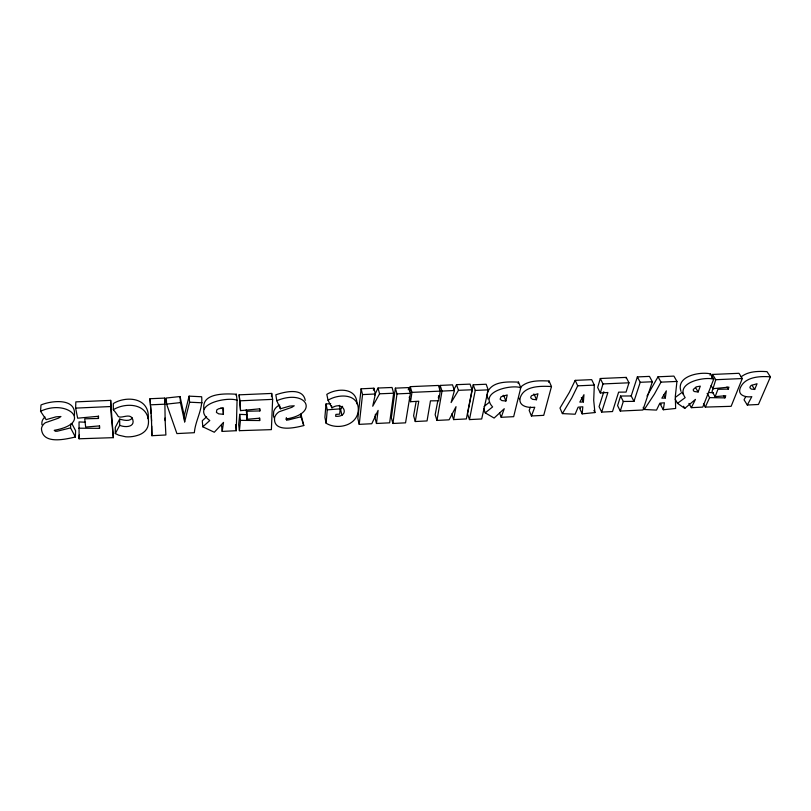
<?xml version="1.0" encoding="UTF-8"?>
<svg xmlns="http://www.w3.org/2000/svg" width="811" height="811" viewBox="0 0 811 811"><rect width="100%" height="100%" fill="white"/><g stroke="black" fill="none" stroke-linecap="round" stroke-linejoin="round"><path stroke-width="1.22" d="M78.849 428.198L99.55 428.34L99.378 425.917L85.662 427.062L84.719 418.8L98.476 418.476L98.141 416.296L77.653 418.192L75.616 408.105L75.839 401.871L110.671 400.37L113.327 437.656L79.103 438.781L79.042 421.943L85.388 422.217M113.327 437.656L110.945 412.059L110.671 400.37M164.755 402.874L164.795 398.089L149.984 398.728L151.586 421.051M164.795 398.089L165.15 420.605M99.55 428.34L99.581 425.846M98.476 418.476L98.516 415.992M151.718 426.069L151.9 435.7L165.89 434.99L165.018 418.081M151.9 435.7L151.404 416.155M79.103 438.781L79.214 435.031M74.409 415.08C76.346 397.846 51.61 400.431 40.986 404.983L40.55 411.268L46.136 419.652L56.02 416.834L60.937 416.519L58.625 418.101L45.284 422.754A14.314 9.965 1.7 0 0 41.452 428.816C42.628 444.783 65.062 439.349 75.372 437.007L75.595 430.742L71.885 423.646M75.372 437.007L70.567 427.884L70.719 424.123M246.311 409.667L246.929 419.277L259.814 418.182L259.682 420.544L240.451 420.362L239.711 414.36L247.335 414.695M246.929 419.277L247.041 411.238L259.875 410.944L259.824 408.815L240.553 410.63L239.123 394.835L271.695 393.436L272.628 399.367L271.381 429.637L239.407 430.671L238.677 424.66L239.711 414.36M330.685 403.635L326.012 403.99L324.897 417.33L326.103 423.21C336.028 429.424 353.089 426.647 357.387 414.776A30.463 22.191 -11.7 0 0 358.158 406.97C356.11 393.061 337.244 394.308 328.05 400.249L331.952 407.832C344.29 399.914 350.301 417.371 335.653 416.296L335.876 414.391L339.677 414.127L340.174 408.856L339.393 405.348M326.012 403.99L327.238 409.849L326.103 423.21M409.991 391.003L410.244 386.654L438.416 385.448L440.261 391.125L438.609 400.766L430.469 400.847L427.052 420.929L415.283 421.527L413.61 415.779L416.134 401.567M410.244 386.654L411.947 392.372L410.548 401.729L418.77 401.222L415.283 421.527M223.41 414.299L223.43 407.913L218.635 408.774L216.811 409.869L216.395 412.404L218.757 413.863L223.41 414.299L222.761 408.288L220.308 408.176M271.462 396.65L271.695 393.436M583.393 401.952L583.95 394.683L579.835 402.114L583.393 401.952L581.365 397.562M582.166 413.874L582.805 406.787L578.111 407.183L575.131 414.228L562.388 413.61L559.975 408.095L569.312 392.433L575.181 380.359L591.685 379.649L594.311 385.103L593.703 400.35L594.939 412.556L582.166 413.874L579.672 408.379L580.504 408.207M378.027 388.033L379.558 393.801L372.736 406.23L375.381 393.994L373.881 388.216L361.108 388.804L357.844 418.537L359.232 424.356L371.783 423.727L378.098 410.386L376.466 423.484L389.645 422.825L393.649 393.223L392.048 387.476L378.027 388.033L374.601 395.241M361.108 388.804L362.537 394.602L359.232 424.356M240.451 420.362L239.407 430.671M236.204 395.626L236.336 394.247C225.965 393.558 201.25 392.605 203.916 409.058M236.336 394.247L237.076 400.228L236.254 430.702L222.184 431.411L221.555 425.38M395.373 388.145L391.358 417.695L392.909 423.474L405.551 422.835L410.417 393.294L408.724 387.577L395.373 388.145L396.995 393.893L392.909 423.474M375.432 414.117L374.996 417.685L376.466 423.484M438.345 397.988L438.67 395.697M439.501 389.99L440.16 385.418L452.508 384.84L454.434 390.496L451.109 402.56L458.468 390.324L456.522 384.667L470.066 384.13L472.073 389.767L466.355 418.942L453.623 419.591L451.747 413.904M665.294 398.008L666.328 390.861L661.867 398.181L665.294 398.008L663.54 394.795M222.184 431.411L223.512 422.389L214.297 432.243L202.811 426.799L202.284 420.737L206.612 416.844M440.16 385.418L442.015 391.095L436.957 420.433L449.091 419.814L456.025 406.666L453.623 419.591M647.006 396.021L658.025 376.791L673.921 376.101L676.942 381.434L675.31 396.457L675.654 408.47L663.297 409.758L660.418 404.385L661.239 404.213M663.297 409.758L664.402 402.783L659.86 403.158L656.515 410.102L644.319 409.484L643.204 407.325M473.229 384.799L467.521 413.924L469.468 419.591L481.693 418.973L488.222 389.848L486.134 384.242L473.229 384.799L475.256 390.426L469.468 419.591M437.899 400.401L435.162 414.725L436.957 420.433M408.278 389.868L408.724 387.577M600.312 378.504L597.677 387.516L600.312 392.96L607.885 392.494L601.671 412.1L612.508 411.552L618.621 392.159L626.051 392.088L628.991 382.792L626.204 377.389L600.312 378.504L602.978 383.938L600.312 392.96M189.105 396.143L184.249 415.81L184.675 421.892L189.571 402.195L189.105 396.143L201.655 396.761C203.095 409.089 195.36 420.412 194.346 432.699L176.91 433.581L166.6 404.111L166.275 398.019L180.052 396.528L184.249 415.81M373.374 390.182L373.881 388.216M711.693 377.733L712.565 374.439L738.983 373.303L742.298 378.534L731.137 406.311L705.296 407.092L703.451 403.908M712.565 374.439L715.758 379.71L712.981 388.702L728.927 387.131L728.258 389.087L717.938 389.29L715.14 396.66L725.774 395.727L724.882 397.887L709.615 397.623L707.121 393.386M620.577 396.032L617.587 405.612L620.273 411.045L642.93 410.011L652.358 381.758L649.459 376.395L637.365 376.912L631.201 395.961L633.969 401.374L623.304 401.455L620.577 396.032L631.201 395.961M623.304 401.455L620.273 411.045M505.871 401.019L507.23 394.947L501.026 396.782L500.123 399.194L501.897 400.593L505.871 401.019L503.712 395.433L503.033 395.444M342.597 406.301L340.661 409.596L341.958 415.445M603.83 391.733L599.076 406.646L601.671 412.1M536.456 399.742L537.946 393.751L531.783 395.575A3.254 2.281 -22.3 0 0 530.82 397.958L532.543 399.336L536.456 399.742L534.145 394.197L533.476 394.207M518.117 383.441L518.523 382.133C508.041 381.748 491.436 380.815 487.229 393.173M637.365 376.912L640.214 382.295L633.969 401.374M518.523 382.133L520.784 387.699L513.667 416.672L501.198 417.3L499.505 412.809M548.631 382.326L549.067 381.028C539.244 380.592 527.373 380.075 519.993 387.8M549.067 381.028L551.48 386.543L543.725 415.344L531.428 415.972L529.167 410.407L530.404 407.132M501.198 417.3L504.249 408.714L494.112 418.06L485.211 412.84L483.579 408.339M531.428 415.972L534.763 407.223C528.975 407.974 519.212 406.828 519.902 399.022C522.842 385.529 540.785 385.945 551.48 386.543M625.96 378.007L626.204 377.389M713.335 388.053L711.997 391.378L715.14 396.66M698.109 391.987L700.288 386.127L696.183 386.888L693.273 389.493L693.435 390.811L694.561 391.561L698.109 391.987L695.645 387.739M709.615 397.623L705.296 407.092M575.181 380.359L577.716 385.833L571.796 397.917L562.388 413.61M709.97 375.148L710.537 373.891C700.015 371.408 675.522 376.071 680.997 391.358M710.537 373.891L713.721 379.163L702.772 407.102L691.337 407.68L688.924 403.422M119.673 419.105L115.294 427.367L115.314 433.561L118.832 435.223L125.756 436.794A22.637 16.149 -1.2 0 0 137.221 435.477C142.412 434.118 147.47 430.367 148.241 424.741A32.977 23.438 -0.7 0 0 147.693 416.641C143.101 402.712 123.83 403.158 113.317 409.737L115.446 412.282A86.909 59.761 2.1 0 1 118.234 416.459C121.305 419.084 130.581 412.282 132.74 419.469C135.275 427.427 124.61 427.62 119.724 425.288L119.673 419.105C123.637 420.189 129.486 421.852 132.406 418.02M119.724 425.288L115.314 433.561M754.676 389.473L757.058 383.735L751.219 385.458A3.183 2.007 -29.3 0 0 749.932 387.749L751.239 389.077L754.676 389.473L752 385.296M456.522 384.667L453.815 389.878M691.337 407.68L695.443 399.397L684.778 408.399L677.489 403.341L675.127 399.063M741.082 376.882C748.34 371.164 758.224 371.073 767.013 371.661L770.45 376.851L758.447 404.476L747.306 405.034L744.042 399.793L745.725 396.66M658.025 376.791L660.965 382.143L654.447 394.034L644.319 409.484M747.306 405.034L751.827 396.65C746.698 397.613 737.706 395.758 739.967 388.743C744.224 376.709 759.785 375.969 770.45 376.851M202.811 426.799L209.775 420.554C189.145 404.932 226.36 396.315 237.076 400.228M484.086 406.473L489.621 402.043M485.211 412.84L492.622 406.919C478.399 391.723 511.133 384.282 520.784 387.699M675.482 397.289L682.142 392.311L683.349 394.45M677.489 403.341L685.153 397.643C674.884 382.68 704.283 376.365 713.721 379.163M279.704 405.013L278.132 405.824A12.966 9.468 -9.4 0 0 273.682 411.633L273.449 415.911L274.159 417.878M40.55 411.268C67.982 398.383 93.782 423.2 54.205 430.317L55.391 431.28L57.307 431.209L70.567 427.884M300.952 414.137L303.77 425.532C295.001 427.863 272.78 432.79 274.615 417.574A13.047 9.468 -9.5 0 1 279.096 411.765L291.889 407.315L294.241 405.804L289.76 406.098L280.383 408.774L276.784 400.715C306.507 388.276 320.436 413.519 285.837 419.044L286.739 419.976L288.483 419.916L300.982 416.753L300.557 414.391M652.358 381.758L640.214 382.295M594.311 385.103L577.716 385.833M676.942 381.434L660.965 382.143M166.6 404.111L180.458 402.601L184.675 421.892M410.417 393.294L396.995 393.893M488.222 389.848L475.256 390.426M165.109 404.182L150.217 404.841M327.238 409.849L340.174 408.856M454.434 390.496L442.015 391.095M742.298 378.534L715.758 379.71M272.628 399.367L239.874 400.816L239.123 394.835M375.381 393.994L362.537 394.602M110.661 406.544L75.616 408.105M628.991 382.792L602.978 383.938M440.261 391.125L411.947 392.372M379.558 393.801L393.649 393.223M458.468 390.324L472.073 389.767M708.581 392.504L713.254 392.717M189.571 402.195L202.192 402.803M518.675 397.978L519.658 399.144M726.97 386.979L728.258 389.087M723.605 395.778L724.882 397.887M711.095 385.529L712.981 388.702M683.582 406.26L684.778 408.399M488.05 399.124L486.975 394.643M593.916 410.366L594.939 412.556M300.982 416.753L303.77 425.532M409.2 397.137L410.548 401.729M331.446 405.49L331.952 407.832M328.05 400.249L326.813 394.389C335.967 388.449 354.742 387.303 356.759 401.161A30.291 22.171 -11.7 0 1 356.901 403.817M286.344 417.604L286.739 419.976M279.998 406.402L280.383 408.774M276.784 400.715L275.831 394.795C284.843 391.754 302.858 387.303 305.25 400.35M259.53 408.562L259.875 410.944M259.348 418.152L259.682 420.544M235.545 424.69L236.254 430.702M239.874 400.816L240.553 410.63M149.984 398.728L150.41 403.706M150.623 406.199L151.251 413.671M180.052 396.528L180.458 402.601M41.919 424.761L41.888 422.511A14.233 9.955 1.9 0 1 44.99 417.016M113.317 409.737L113.307 403.564C123.769 396.984 142.959 396.63 147.48 410.508A32.775 23.418 -0.5 0 1 148.028 418.598"/></g></svg>
